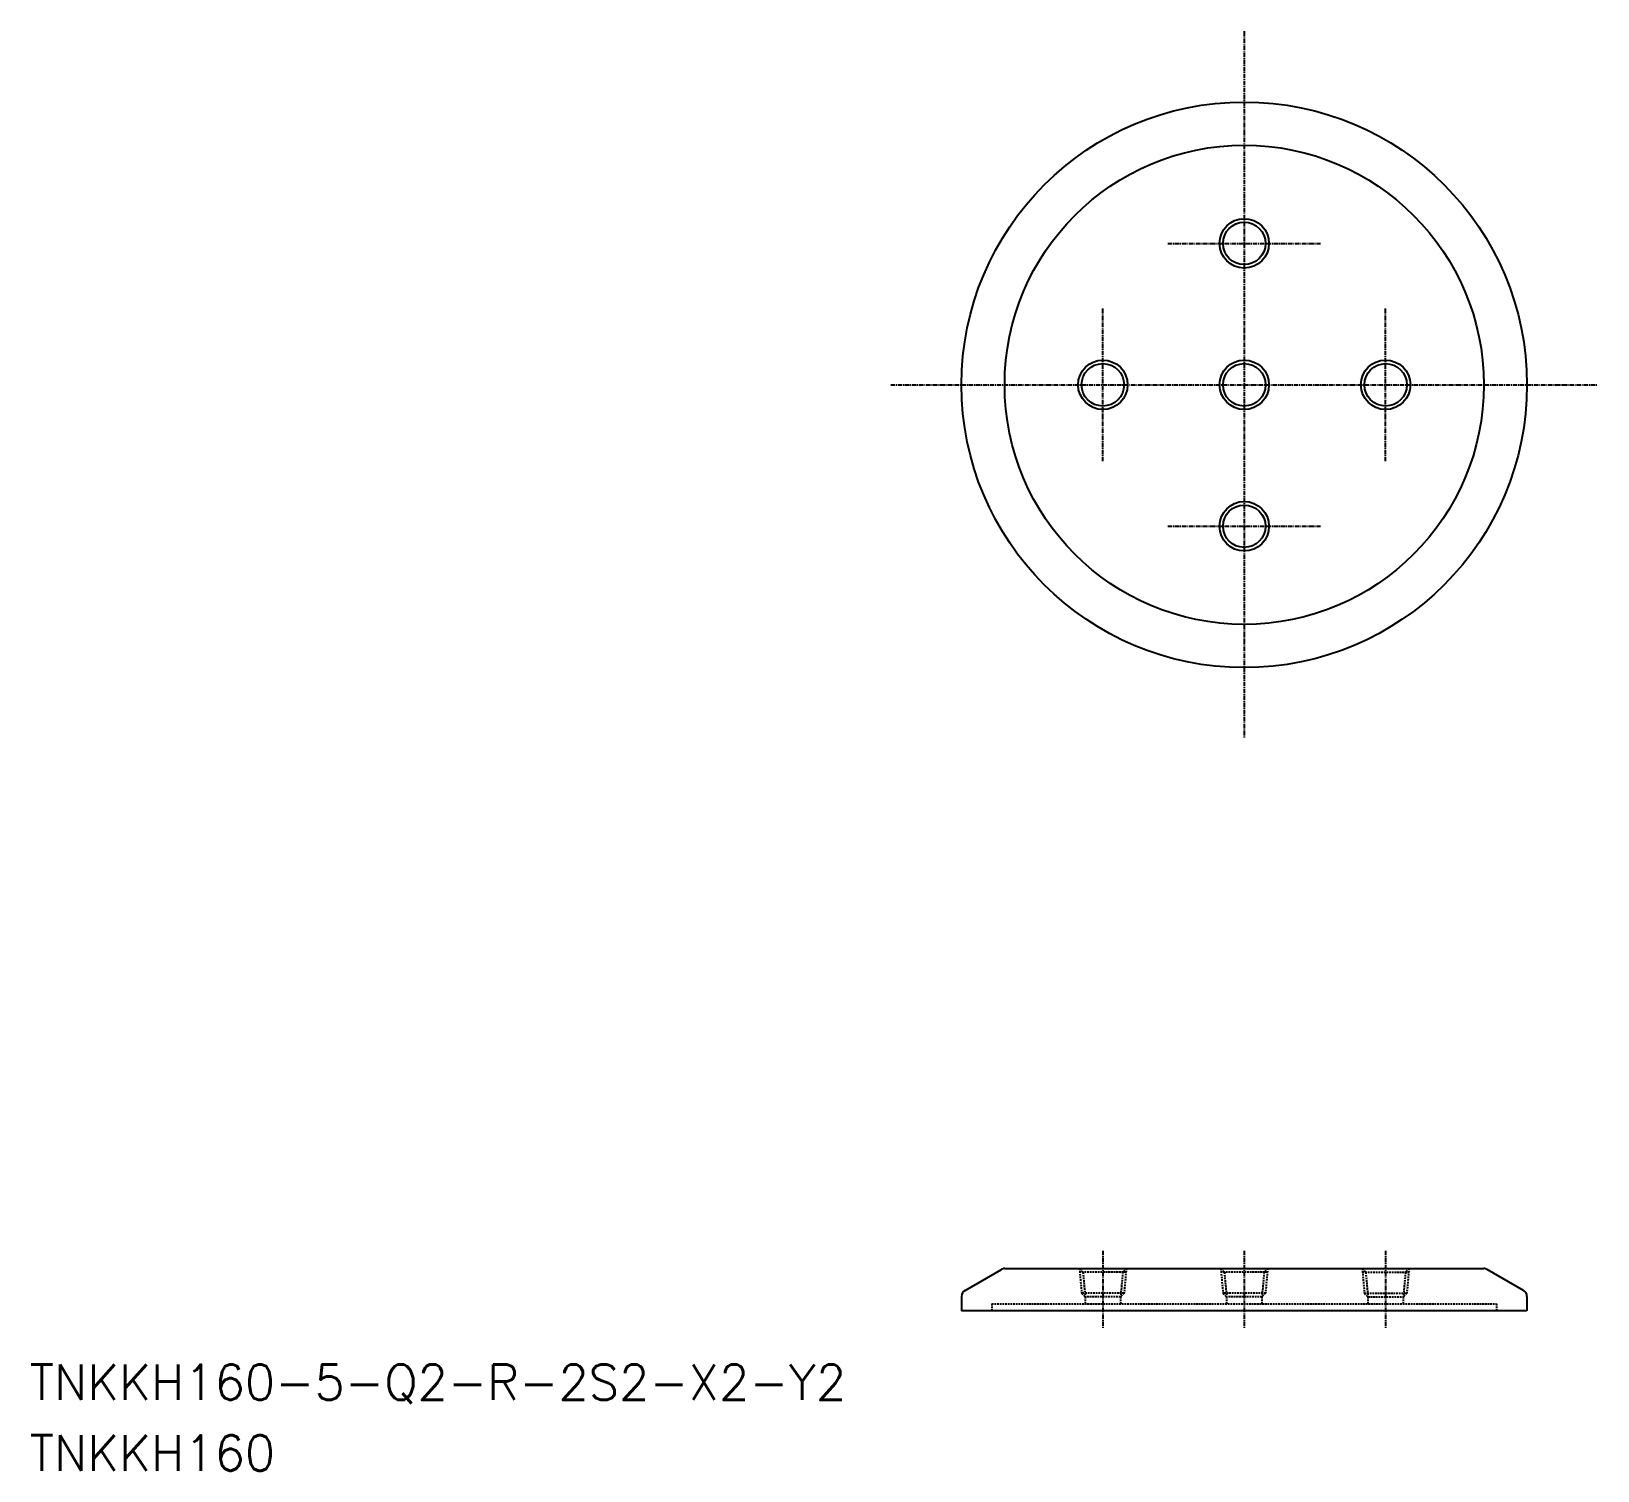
# Model space of a CAD drawing. Extents: x 73 to 517, y 368 to 776.
import ezdxf

# ---------------------------------------------------------------- set-up
doc = ezdxf.new("R2010")
doc.units = 0
doc.linetypes.add('CENTER', pattern=[2, 1.25, -0.25, 0.25, -0.25])
doc.linetypes.add('DASHED', pattern=[0.75, 0.5, -0.25])
doc.layers.get('0').update_dxf_attribs({"linetype": 'CONTINUOUS'})
doc.layers.add('CENTER', color=1, linetype='CENTER')
doc.styles.get("Standard").update_dxf_attribs({"font": 'txt.shx', "bigfont": 'bigfont.shx'})

msp = doc.modelspace()

# ---------------------------------------------------------------- linework, layer by layer
at = {"color": 7, "linetype": 'CONTINUOUS'}
for p, q in [((348.73, 425.52), (484.28, 425.52)), ((337.5, 419.34), (347.78, 425.28)), ((495.5, 419.34), (485.22, 425.28)), ((336.5, 417.61), (336.5, 413.52)), ((496.5, 417.61), (496.5, 413.52)), ((496.5, 413.52), (336.5, 413.52))]:
    msp.add_line(p, q, dxfattribs=at)
at = {"color": 3, "linetype": 'DASHED'}
for p, q in [((369.87, 425.52), (370.87, 424.52)), ((369.87, 425.52), (370.5, 418.52)), ((383.13, 425.52), (382.13, 424.52)), ((383.13, 425.52), (382.5, 418.52)), ((409.87, 425.52), (410.87, 424.52)), ((409.87, 425.52), (410.5, 418.52)), ((423.13, 425.52), (422.13, 424.52)), ((423.13, 425.52), (422.5, 418.52)), ((449.88, 425.52), (463.13, 425.52)), ((449.88, 425.52), (450.5, 418.52)), ((449.88, 425.52), (450.88, 424.52)), ((463.13, 425.52), (462.13, 424.52)), ((463.13, 425.52), (462.5, 418.52)), ((383.04, 424.52), (369.96, 424.52)), ((370.87, 424.52), (371.5, 417.52)), ((382.13, 424.52), (381.5, 417.52)), ((423.04, 424.52), (409.96, 424.52)), ((410.87, 424.52), (411.5, 417.52)), ((422.13, 424.52), (421.5, 417.52)), ((449.97, 424.52), (463.04, 424.52)), ((450.88, 424.52), (451.5, 417.52)), ((462.13, 424.52), (461.5, 417.52)), ((382.5, 418.52), (370.5, 418.52)), ((370.5, 418.52), (371.5, 417.52)), ((381.5, 417.52), (371.5, 417.52)), ((371.5, 417.52), (371.5, 415.52)), ((382.5, 418.52), (381.5, 417.52)), ((381.5, 417.52), (381.5, 415.52)), ((422.5, 418.52), (410.5, 418.52)), ((410.5, 418.52), (411.5, 417.52)), ((421.5, 417.52), (411.5, 417.52)), ((411.5, 417.52), (411.5, 415.52)), ((422.5, 418.52), (421.5, 417.52)), ((421.5, 417.52), (421.5, 415.52)), ((450.5, 418.52), (462.5, 418.52)), ((450.5, 418.52), (451.5, 417.52)), ((451.5, 417.52), (451.5, 415.52)), ((451.5, 417.52), (461.5, 417.52)), ((462.5, 418.52), (461.5, 417.52)), ((461.5, 417.52), (461.5, 415.52)), ((345.1, 415.52), (345.1, 413.52)), ((345.1, 415.52), (487.9, 415.52)), ((487.9, 415.52), (487.9, 413.52))]:
    msp.add_line(p, q, dxfattribs=at)
at = {"color": 7, "linetype": 'CONTINUOUS'}
for centre, radius in [((416.5, 675.52), 80), ((416.5, 675.52), 67.78), ((416.5, 715.52), 7), ((416.5, 715.52), 6), ((376.5, 675.52), 7), ((416.5, 675.52), 7), ((456.5, 675.52), 7), ((376.5, 675.52), 6), ((416.5, 675.52), 6), ((456.5, 675.52), 6), ((416.5, 635.52), 7), ((416.5, 635.52), 6)]:
    msp.add_circle(centre, radius, dxfattribs=at)
for centre, start, end in [((348.73, 423.52), 90, 118.0791), ((484.28, 423.52), 61.9209, 90), ((338.5, 417.61), 120, 180), ((494.5, 417.61), 0, 60)]:
    msp.add_arc(centre, 2, start, end, dxfattribs=at)
at = {"layer": 'CENTER', "color": 1, "linetype": 'CENTER'}
for p, q in [((416.5, 775.52), (416.5, 575.52)), ((394.9, 715.52), (438.1, 715.52)), ((376.5, 653.92), (376.5, 697.11)), ((456.5, 653.92), (456.5, 697.11)), ((316.5, 675.52), (516.5, 675.52)), ((394.9, 635.52), (438.1, 635.52)), ((376.5, 430.52), (376.5, 408.52)), ((416.5, 430.52), (416.5, 408.52)), ((456.5, 430.52), (456.5, 408.52))]:
    msp.add_line(p, q, dxfattribs=at)

# ---------------------------------------------------------------- texts
at = {"color": 7, "linetype": 'CONTINUOUS'}
for s, p in [('TNKKH160-5-Q2-R-2S2-X2-Y2', (72.89, 388.34)), ('TNKKH160', (72.89, 368.34))]:
    msp.add_text(s, height=10, dxfattribs=at).set_placement(p)

doc.saveas('drawing.dxf')
